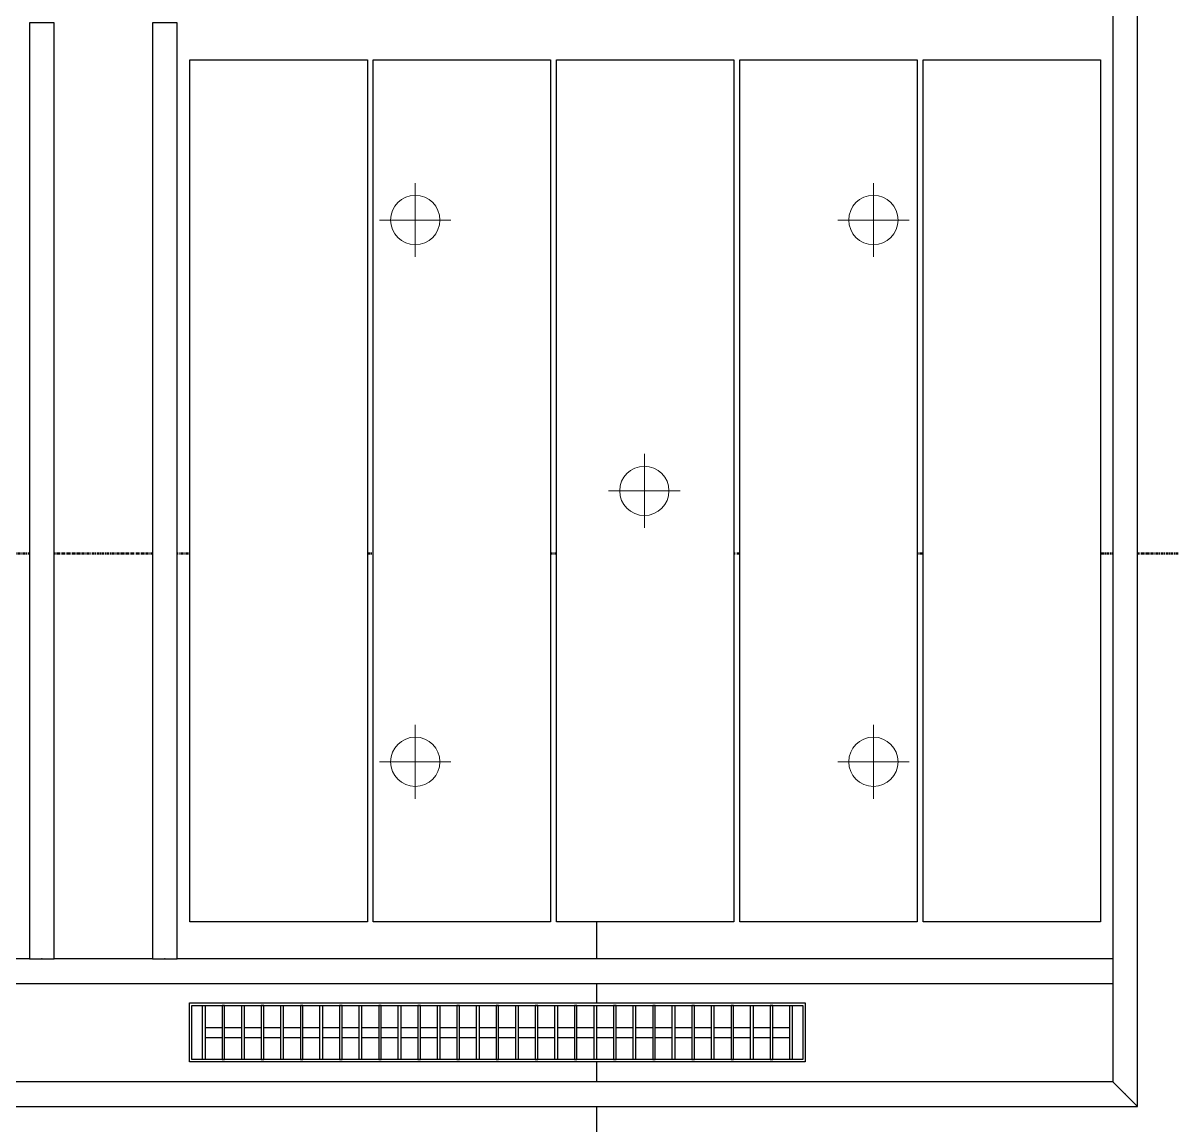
# Model space of a CAD drawing. Header units: millimetres. Extents: x -794334 to -714814, y -17806 to 22403.
# Drawn here: x -787044 to -784711, y -2759 to -521 of the extents above; entities that cross this region are included whole.
import ezdxf
from ezdxf.xclip import XClip

# ---------------------------------------------------------------- set-up
doc = ezdxf.new("R2010")
doc.units = ezdxf.units.MM
doc.header["$XCLIPFRAME"] = 0
doc.linetypes.add('DPA_Grid _ Level 100', pattern=[10, 5.5, -1.6, 1.3, -1.6])
for name, color, linetype in [('000 - WIPEOUT', 250, 'Continuous'), ('001 - ASCESSORIES', 251, 'Continuous'), ('A04_TUBE SERIES', 2, 'Continuous'), ('A11_ALU.SOLID SHEET', 2, 'Continuous')]:
    doc.layers.add(name, color=color, linetype=linetype)
for name, color, linetype, lineweight in [('A-ANNO-NOTE', 3, 'Continuous', 25), ('A-DETL-GENF', 2, 'Continuous', 9), ('E-LITE-EQPM', 2, 'Continuous', 9), ('G-ANNO-SECL', 3, 'Continuous', 9)]:
    doc.layers.add(name, color=color, linetype=linetype, lineweight=lineweight)

# ---------------------------------------------------------------- blocks, each defined once
blk = doc.blocks.new('*U1426')
blk.add_attdef('EXTR.OVL-LENGTH_', (-25, -59.1), '', height=5)
blk.add_wipeout([(-25, 25), (25, -25), (25, 4675), (-25, 4625)]).dxf.layer = '000 - WIPEOUT'
blk.add_point((0, 0))
at = {"layer": 'A04_TUBE SERIES', "color": 0}
blk.add_lwpolyline([(-25, 25), (25, -25), (25, 4675), (-25, 4625)], close=True, dxfattribs=at)
blk = doc.blocks.new('*U1433')
blk.add_attdef('EXTR.OVL-LENGTH_', (-25, -59.1), '', height=5)
blk.add_wipeout([(-25, 25), (25, -25), (25, 6373.5), (-25, 6323.5)]).dxf.layer = '000 - WIPEOUT'
at = {"layer": 'A04_TUBE SERIES', "color": 0}
blk.add_lwpolyline([(-25, 25), (25, -25), (25, 6373.5), (-25, 6323.5)], close=True, dxfattribs=at)
blk = doc.blocks.new('*U1437')
blk.add_attdef('EXTR.OVL-LENGTH_', (-25, -59.1), '', height=5)
blk.add_wipeout([(-25, 25), (25, -25), (25, 6623.5), (-25, 6573.5)]).dxf.layer = '000 - WIPEOUT'
at = {"layer": 'A04_TUBE SERIES', "color": 0}
blk.add_lwpolyline([(-25, 25), (25, -25), (25, 6623.5), (-25, 6573.5)], close=True, dxfattribs=at)
blk = doc.blocks.new('*U1417')
blk.add_attdef('EXTR.OVL-LENGTH_', (-25, -59.1), '', height=5)
blk.add_wipeout([(-25, 0), (25, 0), (25, 1900), (-25, 1900)]).dxf.layer = '000 - WIPEOUT'
blk.add_point((0, 0))
at = {"layer": 'A04_TUBE SERIES', "color": 0}
blk.add_lwpolyline([(-25, 0), (25, 0), (25, 1900), (-25, 1900)], close=True, dxfattribs=at)
blk = doc.blocks.new('*U1541')
at = {"color": 6}
blk.add_point((-37.5, 0), dxfattribs=at)
at = {"color": 3}
for points in [[(-875, 924), (875, 924), (875, 564), (-875, 564)], [(-875, 552), (875, 552), (875, 192), (-875, 192)], [(-875, -192), (875, -192), (875, -552), (-875, -552)], [(-875, -564), (875, -564), (875, -924), (-875, -924)]]:
    blk.add_wipeout(points, dxfattribs=at).dxf.layer = '000 - WIPEOUT'
at = {"layer": 'A11_ALU.SOLID SHEET', "color": 0, "linetype": 'ByBlock'}
for points in [[(875, 564), (-875, 564), (-875, 924), (875, 924)], [(875, 192), (-875, 192), (-875, 552), (875, 552)], [(875, -552), (-875, -552), (-875, -192), (875, -192)], [(875, -924), (-875, -924), (-875, -564), (875, -564)]]:
    blk.add_lwpolyline(points, close=True, dxfattribs=at)
at = {"color": 3}
blk.add_wipeout([(-875, 180), (875, 180), (875, -180), (-875, -180)], dxfattribs=at).dxf.layer = '000 - WIPEOUT'
at = {"layer": 'A11_ALU.SOLID SHEET', "color": 0, "linetype": 'ByBlock'}
blk.add_lwpolyline([(875, -180), (-875, -180), (-875, 180), (875, 180)], close=True, dxfattribs=at)
blk = doc.blocks.new('*U1623')
at = {"color": 1}
blk.add_wipeout([(625, -60), (-625, -60), (-625, 60), (625, 60)], dxfattribs=at).dxf.layer = '000 - WIPEOUT'
at = {"layer": '001 - ASCESSORIES', "color": 0}
blk.add_lwpolyline([(625, -60), (-625, -60), (-625, 60), (625, 60)], close=True, dxfattribs=at)
at = {"layer": '001 - ASCESSORIES'}
for points in [[(620, -55), (-620, -55), (-620, 55), (620, 55)], [(-593.5, -55), (-598.5, -55), (-598.5, 55), (-593.5, 55)], [(-558.8, -55), (-553.8, -55), (-553.8, 55), (-558.8, 55)], [(-514, -55), (-519, -55), (-519, 55), (-514, 55)], [(-479.3, -55), (-474.3, -55), (-474.3, 55), (-479.3, 55)], [(-434.6, -55), (-439.6, -55), (-439.6, 55), (-434.6, 55)], [(-399.8, -55), (-394.8, -55), (-394.8, 55), (-399.8, 55)], [(-355.1, -55), (-360.1, -55), (-360.1, 55), (-355.1, 55)], [(-320.4, -55), (-315.4, -55), (-315.4, 55), (-320.4, 55)], [(-275.6, -55), (-280.6, -55), (-280.6, 55), (-275.6, 55)], [(-240.9, -55), (-235.9, -55), (-235.9, 55), (-240.9, 55)], [(-196.2, -55), (-201.2, -55), (-201.2, 55), (-196.2, 55)], [(-161.4, -55), (-156.4, -55), (-156.4, 55), (-161.4, 55)], [(-116.7, -55), (-121.7, -55), (-121.7, 55), (-116.7, 55)], [(-82, -55), (-77, -55), (-77, 55), (-82, 55)], [(-37.2, -55), (-42.2, -55), (-42.2, 55), (-37.2, 55)], [(-2.5, -55), (2.5, -55), (2.5, 55), (-2.5, 55)], [(42.2, -55), (37.2, -55), (37.2, 55), (42.2, 55)], [(77, -55), (82, -55), (82, 55), (77, 55)], [(121.7, -55), (116.7, -55), (116.7, 55), (121.7, 55)], [(156.4, -55), (161.4, -55), (161.4, 55), (156.4, 55)], [(201.2, -55), (196.2, -55), (196.2, 55), (201.2, 55)], [(235.9, -55), (240.9, -55), (240.9, 55), (235.9, 55)], [(280.6, -55), (275.6, -55), (275.6, 55), (280.6, 55)], [(315.4, -55), (320.4, -55), (320.4, 55), (315.4, 55)], [(360.1, -55), (355.1, -55), (355.1, 55), (360.1, 55)], [(394.8, -55), (399.8, -55), (399.8, 55), (394.8, 55)], [(439.6, -55), (434.6, -55), (434.6, 55), (439.6, 55)], [(474.3, -55), (479.3, -55), (479.3, 55), (474.3, 55)], [(519, -55), (514, -55), (514, 55), (519, 55)], [(553.8, -55), (558.8, -55), (558.8, 55), (553.8, 55)], [(598.5, -55), (593.5, -55), (593.5, 55), (598.5, 55)]]:
    blk.add_lwpolyline(points, close=True, dxfattribs=at)
for points in [[(-593.5, 10), (-558.8, 10)], [(-553.8, 10), (-519, 10)], [(-514, 10), (-479.3, 10)], [(-474.3, 10), (-439.6, 10)], [(-434.6, 10), (-399.8, 10)], [(-394.8, 10), (-360.1, 10)], [(-355.1, 10), (-320.4, 10)], [(-315.4, 10), (-280.6, 10)], [(-275.6, 10), (-240.9, 10)], [(-235.9, 10), (-201.2, 10)], [(-196.2, 10), (-161.4, 10)], [(-156.4, 10), (-121.7, 10)], [(-116.7, 10), (-82, 10)], [(-77, 10), (-42.2, 10)], [(-37.2, 10), (-2.5, 10)], [(2.5, 10), (37.2, 10)], [(42.2, 10), (77, 10)], [(82, 10), (116.7, 10)], [(121.7, 10), (156.4, 10)], [(161.4, 10), (196.2, 10)], [(201.2, 10), (235.9, 10)], [(240.9, 10), (275.6, 10)], [(280.6, 10), (315.4, 10)], [(320.4, 10), (355.1, 10)], [(360.1, 10), (394.8, 10)], [(399.8, 10), (434.6, 10)], [(439.6, 10), (474.3, 10)], [(479.3, 10), (514, 10)], [(519, 10), (553.8, 10)], [(558.8, 10), (593.5, 10)], [(-593.5, -10), (-558.8, -10)], [(-553.8, -10), (-519, -10)], [(-514, -10), (-479.3, -10)], [(-474.3, -10), (-439.6, -10)], [(-434.6, -10), (-399.8, -10)], [(-394.8, -10), (-360.1, -10)], [(-355.1, -10), (-320.4, -10)], [(-315.4, -10), (-280.6, -10)], [(-275.6, -10), (-240.9, -10)], [(-235.9, -10), (-201.2, -10)], [(-196.2, -10), (-161.4, -10)], [(-156.4, -10), (-121.7, -10)], [(-116.7, -10), (-82, -10)], [(-77, -10), (-42.2, -10)], [(-37.2, -10), (-2.5, -10)], [(2.5, -10), (37.2, -10)], [(42.2, -10), (77, -10)], [(82, -10), (116.7, -10)], [(121.7, -10), (156.4, -10)], [(161.4, -10), (196.2, -10)], [(201.2, -10), (235.9, -10)], [(240.9, -10), (275.6, -10)], [(280.6, -10), (315.4, -10)], [(320.4, -10), (355.1, -10)], [(360.1, -10), (394.8, -10)], [(399.8, -10), (434.6, -10)], [(439.6, -10), (474.3, -10)], [(479.3, -10), (514, -10)], [(519, -10), (553.8, -10)], [(558.8, -10), (593.5, -10)]]:
    blk.add_lwpolyline(points, dxfattribs=at)
blk = doc.blocks.new('*U1629')
blk.add_blockref('*U1623', (-41399.5, -6150))
at = {"layer": 'A11_ALU.SOLID SHEET', "linetype": 'ByBlock'}
for name, p, rotation in [('*U1541', (-41099.5, -5050.5), 90), ('*U1433', (-46473.5, -6025.5), 270)]:
    blk.add_blockref(name, p, dxfattribs=dict(at, rotation=rotation))
for name, p in [('*U1426', (-40125, -6275.5)), ('*U1417', (-42324.5, -6000.5)), ('*U1417', (-42074.5, -6000.5))]:
    blk.add_blockref(name, p, dxfattribs=at)
at = {"layer": 'A11_ALU.SOLID SHEET', "linetype": 'ByBlock', "rotation": 270}
blk.add_blockref('*U1437', (-46723.5, -6275.5), dxfattribs=at)
blk = doc.blocks.new('LGF_DL_SAA_LowPower_DL1a1 - LGF_DL_SAA_LowPower_DL1a-12437659-4150-01 CONCOURSE LEVEL - REFLECTED CEILING PLAN')
at = {"layer": 'A-DETL-GENF'}
for p, q in [((0, 75), (0, -75)), ((72.5, 0), (-72.5, 0))]:
    blk.add_line(p, q, dxfattribs=at)
blk.add_circle((0, 0), 50, dxfattribs=at)
blk = doc.blocks.new('LGF_DL_SAA_LowPower_DL1a1 - LGF_DL_SAA_LowPower_DL1a-12438006-4150-01 CONCOURSE LEVEL - REFLECTED CEILING PLAN')
at = {"layer": 'A-DETL-GENF'}
for p, q in [((0, -75), (0, 75)), ((72.5, 0), (-72.5, 0))]:
    blk.add_line(p, q, dxfattribs=at)
blk.add_circle((0, 0), 50, dxfattribs=at)
blk = doc.blocks.new('C-1-PP19-AR-4150-01-B_20250901-115810_EXDOWNLIGHT')
at = {"layer": 'E-LITE-EQPM'}
for name, p, rotation in [('LGF_DL_SAA_LowPower_DL1a1 - LGF_DL_SAA_LowPower_DL1a-12437659-4150-01 CONCOURSE LEVEL - REFLECTED CEILING PLAN', (-41565, -4500.5), 359.9999881697653), ('LGF_DL_SAA_LowPower_DL1a1 - LGF_DL_SAA_LowPower_DL1a-12437659-4150-01 CONCOURSE LEVEL - REFLECTED CEILING PLAN', (-40635, -4500.5), 359.9999881697653), ('LGF_DL_SAA_LowPower_DL1a1 - LGF_DL_SAA_LowPower_DL1a-12437659-4150-01 CONCOURSE LEVEL - REFLECTED CEILING PLAN', (-41100, -5050.5), 359.9999881697653), ('LGF_DL_SAA_LowPower_DL1a1 - LGF_DL_SAA_LowPower_DL1a-12438006-4150-01 CONCOURSE LEVEL - REFLECTED CEILING PLAN', (-41565, -5600.5), 1.18302346677688e-05), ('LGF_DL_SAA_LowPower_DL1a1 - LGF_DL_SAA_LowPower_DL1a-12438006-4150-01 CONCOURSE LEVEL - REFLECTED CEILING PLAN', (-40635, -5600.5), 1.18302346677688e-05)]:
    blk.add_blockref(name, p, dxfattribs=dict(at, rotation=rotation))

msp = doc.modelspace()

# ---------------------------------------------------------------- hatches: boundary and pattern name
at = {"layer": 'A-ANNO-NOTE'}
msp.add_hatch(color=256, dxfattribs=at).paths.add_polyline_path([(-785879.5, -2006.8), (-785932.4, -2306.8), (-785826.7, -2306.8)])

# ---------------------------------------------------------------- linework, layer by layer
for p, q in [((-785879.5, -2006.8), (-785932.4, -2306.8)), ((-785879.5, -2006.8), (-785880, -11249.3)), ((-785826.7, -2306.8), (-785879.5, -2006.8)), ((-785932.4, -2306.8), (-785826.7, -2306.8))]:
    msp.add_line(p, q, dxfattribs=at)
at = {"layer": 'G-ANNO-SECL', "linetype": 'DPA_Grid _ Level 100', "lineweight": 50}
msp.add_line((-792444.1, -1598.3), (-717748.3, -1598.3), dxfattribs=at)

# ---------------------------------------------------------------- next in the draw order: block references
ref = msp.add_blockref('*U1629', (-744681.2, 3579))
XClip(ref).set_block_clipping_path([(-45802.4668593339, -9620.0029952967), (23702.8690583039, 10334.9999958097)])

# ---------------------------------------------------------------- next in the draw order: block references
ref = msp.add_blockref('C-1-PP19-AR-4150-01-B_20250901-115810_EXDOWNLIGHT', (-744682.4, 3579))
XClip(ref).set_block_clipping_path([(-45801.3280238605, -9620.0029952967), (23704.0078937773, 10334.9999958097)])

doc.saveas('drawing.dxf')
